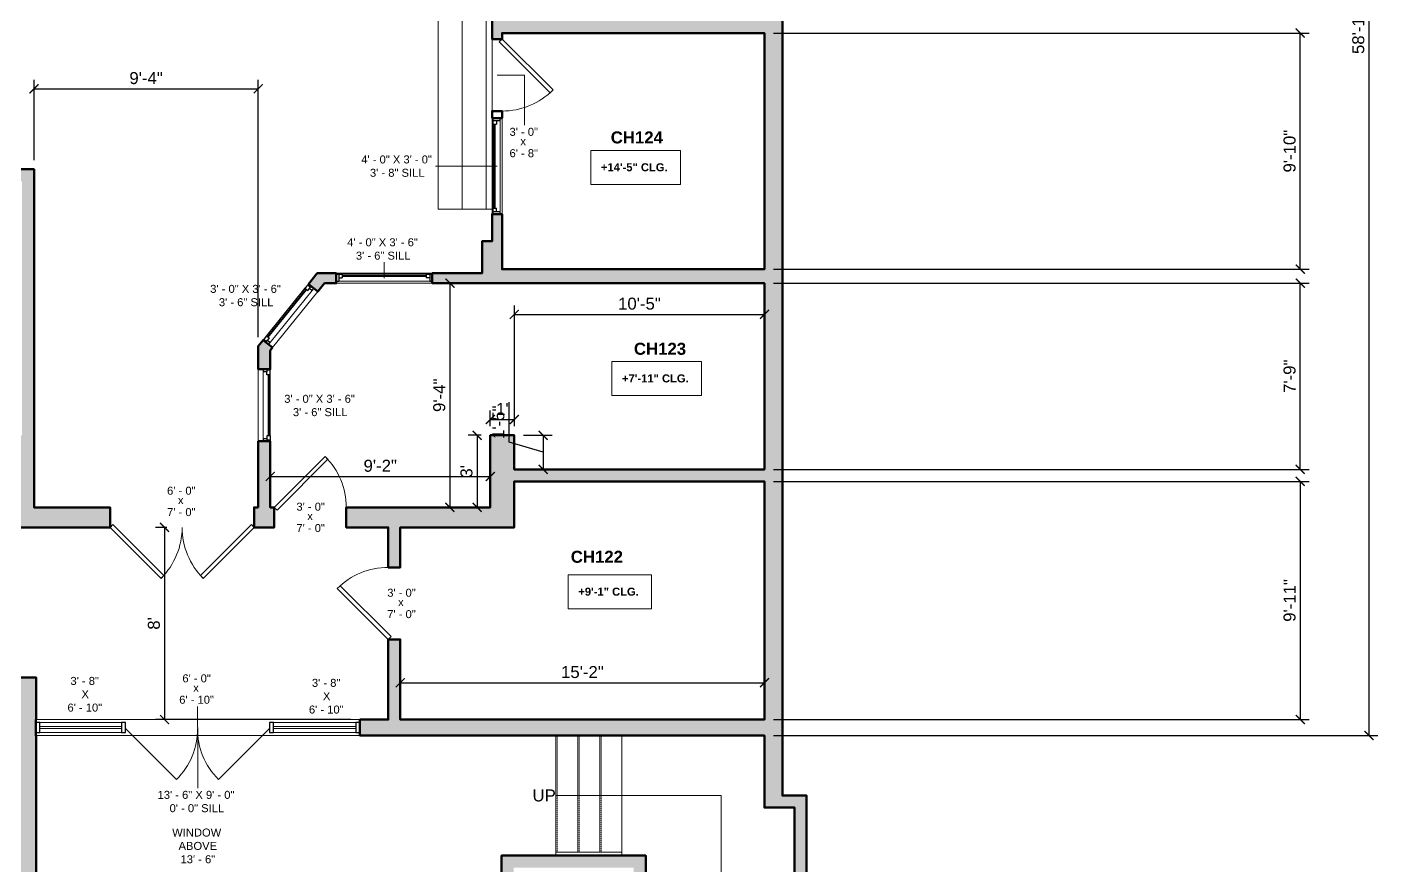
# Model space of a CAD drawing. Header units: inches. Extents: x -2078 to 106214, y -964 to 6385.
# Drawn here: x 23042 to 23717, y 3802 to 4221 of the extents above; entities that cross this region are included whole.
import ezdxf

# ---------------------------------------------------------------- set-up
doc = ezdxf.new("R2010")
doc.units = ezdxf.units.IN
doc.header["$MEASUREMENT"] = 0
doc.linetypes.add('Overhead 1_16_', pattern=[0.101562, 0.0625, -0.039062])
for name, color, linetype, lineweight in [('A-ANNO', 2, 'Continuous', 5), ('A-ANNO-DIMS', 1, 'Continuous', 9), ('A-DOOR', 1, 'Continuous', 18), ('A-GLAZ', 2, 'Continuous', 30), ('A-GLAZ-CURT', 52, 'Continuous', 9), ('A-GLAZ-CWMG', 51, 'Continuous', 9), ('A-RAILING', 4, 'Continuous', 9), ('A-STRS', 4, 'Continuous', 9), ('A-WALL', 3, 'Continuous', 40), ('A-WINDOWS', 2, 'Continuous', 18)]:
    doc.layers.add(name, color=color, linetype=linetype, lineweight=lineweight)
doc.layers.add('A-HATCH', color=9, linetype='Continuous')
doc.styles.add('Arial', font='arial.ttf')
doc.styles.add('Arial_1', font='arial.ttf', dxfattribs={"height": 0.0625})
doc.styles.add('Arial_2', font='arial.ttf', dxfattribs={"height": 3})
doc.styles.add('Arial_B', font='arialbd.ttf', dxfattribs={"height": 4.5})
doc.styles.add('Arial_B_1', font='arialbd.ttf', dxfattribs={"height": 3})
doc.styles.add('JC', font='arial.ttf', dxfattribs={"height": 0.125})
doc.dimstyles.new('JC-DIMS', dxfattribs={"dimtxt": 0.125, "dimasz": 0.09375, "dimexe": 0.09375, "dimexo": 0.09375, "dimgap": 0.046875, "dimtad": 1, "dimdec": 1, "dimzin": 0, "dimdsep": 46, "dimlunit": 4, "dimtxsty": 'JC', "dimblk": 'ARCHTICK', "dimcen": 0.09, "dimclrd": 1, "dimclre": 1, "dimclrt": 256, "dimadec": 0, "dimazin": 0, "dimtfac": 1, "dimtdec": 1, "dimtofl": 0, "dimtmove": 1, "dimatfit": 3, "dimfxl": 1, "dimtolj": 1, "dimtzin": 0, "dimarcsym": 0})

# ---------------------------------------------------------------- blocks, each defined once
blk = doc.blocks.new('JC_DOOR_SINGLE PANEL - SINGLE DOOR-1525208-2nd Floor Plan')
at = {"layer": 'A-DOOR', "lineweight": 30}
for p, q in [((-8.87, -27.04), (16.59, -1.59)), ((18, -3), (-7.46, -28.46)), ((16.59, -1.59), (18, -3)), ((-7.46, -28.46), (-8.87, -27.04))]:
    blk.add_line(p, q, dxfattribs=at)
at = {"layer": 'A-DOOR', "lineweight": 9}
blk.add_arc((18, -3), 36, 180, 225, dxfattribs=at)
blk = doc.blocks.new('JC_DOOR_SINGLE PANEL - SINGLE DOOR-1525205-2nd Floor Plan')
at = {"layer": 'A-DOOR', "lineweight": 30}
for p, q in [((-8.87, -29.04), (16.59, -3.59)), ((18, -5), (-7.46, -30.46)), ((16.59, -3.59), (18, -5)), ((-7.46, -30.46), (-8.87, -29.04))]:
    blk.add_line(p, q, dxfattribs=at)
at = {"layer": 'A-DOOR', "lineweight": 9}
blk.add_arc((18, -5), 36, 180, 225, dxfattribs=at)
blk = doc.blocks.new('JC_DOUBLE DOOR - DOUBLE DOOR-1564951-2nd Floor Plan')
at = {"layer": 'A-DOOR', "lineweight": 30}
for p, q in [((-34.59, -3.59), (-36, -5)), ((-36, -5), (-10.54, -30.46)), ((-9.13, -29.04), (-34.59, -3.59)), ((9.13, -29.04), (34.59, -3.59)), ((36, -5), (10.54, -30.46)), ((34.59, -3.59), (36, -5)), ((-10.54, -30.46), (-9.13, -29.04)), ((10.54, -30.46), (9.13, -29.04))]:
    blk.add_line(p, q, dxfattribs=at)
at = {"layer": 'A-DOOR', "lineweight": 9}
for centre, start, end in [((-36, -5), 315, 360), ((36, -5), 180, 225)]:
    blk.add_arc(centre, 36, start, end, dxfattribs=at)
blk = doc.blocks.new('JC_FIXED WINDOW - MUNTIN - FIXED WINDOW-1565046-2nd Floor Plan')
at = {"layer": 'A-GLAZ'}
for p, q in [((-18, 3), (-18, -3)), ((-15.25, 3), (-18, 3)), ((-17.5, 3), (-17.5, 1.25)), ((-17.5, 1.25), (-16.75, 1.25)), ((-15.25, 1.25), (-16.75, 1.25)), ((-16.75, 1.25), (-16.75, -0.5)), ((-15.25, 3), (-15.25, 1.25)), ((15.25, 3), (18, 3)), ((15.25, 3), (15.25, 1.25)), ((15.25, 1.25), (17.5, 1.25)), ((16.75, 1.25), (16.75, -0.5)), ((17.5, 3), (17.5, 1.25)), ((18, 3), (18, -3)), ((-18, -0.5), (-16.75, -0.5)), ((16.75, -0.5), (18, -0.5))]:
    blk.add_line(p, q, dxfattribs=at)
at = {"layer": 'A-GLAZ', "lineweight": 9}
for p, q in [((15.25, 3), (-15.25, 3)), ((16.75, -0.5), (-16.75, -0.5))]:
    blk.add_line(p, q, dxfattribs=at)
at = {"layer": 'A-GLAZ', "lineweight": 40}
blk.add_line((-15.25, 2.125), (15.25, 2.125), dxfattribs=at)
at = {"layer": 'A-WINDOWS'}
for p, q in [((18, 3), (-18, 3)), ((-18, -3), (18, -3))]:
    blk.add_line(p, q, dxfattribs=at)
blk = doc.blocks.new('JC_WINDOW HUNG - HUNG WINDOW-1565065-2nd Floor Plan')
at = {"layer": 'A-GLAZ'}
for p, q in [((-24, 2.5), (-24, -2.5)), ((-24, 2), (-21, 2)), ((-22.75, 2), (-22.75, -1.5)), ((-22.75, 0.25), (-21, 0.25)), ((-21, 2), (-21, 0.25)), ((21, 2), (24, 2)), ((21, 2), (21, 0.25)), ((22.75, 0.25), (21, 0.25)), ((22.75, 2), (22.75, -1.5)), ((24, -2.5), (24, 2.5)), ((-24, -1.5), (-22.75, -1.5)), ((22.75, -1.5), (24, -1.5))]:
    blk.add_line(p, q, dxfattribs=at)
at = {"layer": 'A-GLAZ', "lineweight": 9}
for p, q in [((-21, 2), (21, 2)), ((-22.75, -1.5), (22.75, -1.5))]:
    blk.add_line(p, q, dxfattribs=at)
at = {"layer": 'A-GLAZ', "lineweight": 40}
blk.add_line((-21, 1.125), (21, 1.125), dxfattribs=at)
at = {"layer": 'A-WINDOWS'}
for p, q in [((24, 2.5), (-24, 2.5)), ((-24, -2.5), (24, -2.5))]:
    blk.add_line(p, q, dxfattribs=at)
blk = doc.blocks.new('JC_DOOR_SINGLE PANEL - SINGLE DOOR-1565138-2nd Floor Plan')
at = {"layer": 'A-DOOR', "lineweight": 30}
for p, q in [((-8.87, -26.54), (16.59, -1.09)), ((18, -2.5), (-7.46, -27.96)), ((16.59, -1.09), (18, -2.5)), ((-7.46, -27.96), (-8.87, -26.54))]:
    blk.add_line(p, q, dxfattribs=at)
at = {"layer": 'A-DOOR', "lineweight": 9}
blk.add_arc((18, -2.5), 36, 180, 225, dxfattribs=at)
blk = doc.blocks.new('JC_WINDOW HUNG - HUNG WINDOW-1565139-2nd Floor Plan')
at = {"layer": 'A-GLAZ'}
for p, q in [((-24, 2.5), (-24, -2.5)), ((-24, 2), (-21, 2)), ((-22.75, 2), (-22.75, -1.5)), ((-22.75, 0.25), (-21, 0.25)), ((-21, 2), (-21, 0.25)), ((21, 2), (24, 2)), ((21, 2), (21, 0.25)), ((22.75, 0.25), (21, 0.25)), ((22.75, 2), (22.75, -1.5)), ((24, -2.5), (24, 2.5)), ((-24, -1.5), (-22.75, -1.5)), ((22.75, -1.5), (24, -1.5))]:
    blk.add_line(p, q, dxfattribs=at)
at = {"layer": 'A-GLAZ', "lineweight": 9}
for p, q in [((-21, 2), (21, 2)), ((-22.75, -1.5), (22.75, -1.5))]:
    blk.add_line(p, q, dxfattribs=at)
at = {"layer": 'A-GLAZ', "lineweight": 40}
blk.add_line((-21, 1.125), (21, 1.125), dxfattribs=at)
at = {"layer": 'A-WINDOWS'}
for p, q in [((24, 2.5), (-24, 2.5)), ((-24, -2.5), (24, -2.5))]:
    blk.add_line(p, q, dxfattribs=at)
blk = doc.blocks.new('Door-Curtain-Wall-Double-Storefront - Door-Curtain-Wall-Double-Storefront-1719225-2nd Floor Plan')
at = {"layer": 'A-DOOR', "lineweight": 9}
for p, q in [((-36, -0.5), (-10.48, -26.02)), ((36, -0.5), (10.54, -25.96))]:
    blk.add_line(p, q, dxfattribs=at)
for centre, radius, start, end in [((-36, -0.5), 36.09, 315, 0), ((36, -0.5), 36, 180, 225)]:
    blk.add_arc(centre, radius, start, end, dxfattribs=at)
blk = doc.blocks.new('Instance - Opening - 16_ x 24_-1719124-2nd Floor Plan')
at = {"layer": 'A-WINDOWS'}
for p, q in [((-81, -4), (-81, 4)), ((-81, 4), (81, 4)), ((81, 4), (81, -4)), ((81, -4), (-81, -4))]:
    blk.add_line(p, q, dxfattribs=at)
blk = doc.blocks.new('System Panel - Glazed-1719228-2nd Floor Plan')
at = {"layer": 'A-GLAZ-CURT', "lineweight": 18}
for p, q in [((20.59, 0.5), (-20.59, 0.5)), ((-20.59, 0.5), (-20.59, -0.5)), ((20.59, -0.5), (20.59, 0.5)), ((-20.59, -0.5), (20.59, -0.5))]:
    blk.add_line(p, q, dxfattribs=at)
blk = doc.blocks.new('Rectangular Mullion - 2_5_ x 5_ rectangular-1573145-2nd Floor Plan')
at = {"layer": 'A-GLAZ-CWMG'}
for p, q in [((653.12, -233.39), (694.12, -233.39)), ((694.12, -238.39), (653.12, -238.39))]:
    blk.add_line(p, q, dxfattribs=at)
blk = doc.blocks.new('Rectangular Mullion - 2_5_ x 5_ rectangular-1719223-2nd Floor Plan')
at = {"layer": 'A-GLAZ-CWMG'}
for p, q in [((770.12, -233.39), (811.3, -233.39)), ((811.3, -238.39), (770.12, -238.39))]:
    blk.add_line(p, q, dxfattribs=at)
blk = doc.blocks.new('Rectangular Mullion - 2_5_ x 5_ rectangular-1664068-2nd Floor Plan')
at = {"layer": 'A-GLAZ-CWMG', "lineweight": 30}
for p, q in [((-2, 2.5), (0, 2.5)), ((-2, -2.5), (-2, 2.5)), ((0, 2.5), (0, -2.5)), ((0, -2.5), (-2, -2.5))]:
    blk.add_line(p, q, dxfattribs=at)
blk = doc.blocks.new('Rectangular Mullion - 2_5_ x 5_ rectangular-1664070-2nd Floor Plan')
at = {"layer": 'A-GLAZ-CWMG', "lineweight": 30}
for p, q in [((0, 2.5), (-2, 2.5)), ((-2, 2.5), (-2, -2.5)), ((0, -2.5), (0, 2.5)), ((-2, -2.5), (0, -2.5))]:
    blk.add_line(p, q, dxfattribs=at)
blk = doc.blocks.new('Rectangular Mullion - 2_5_ x 5_ rectangular-1664059-2nd Floor Plan')
at = {"layer": 'A-GLAZ-CWMG', "lineweight": 30}
for p, q in [((-1, 2.5), (1, 2.5)), ((-1, -2.5), (-1, 2.5)), ((1, 2.5), (1, -2.5)), ((1, -2.5), (-1, -2.5))]:
    blk.add_line(p, q, dxfattribs=at)
blk = doc.blocks.new('Top Rail Type - Top Rail_Internal_-1594075-2nd Floor Plan')
at = {"layer": 'A-RAILING'}
for p, q in [((935.21, -298.08), (911.15, -298.08)), ((911.15, -299.58), (935.21, -299.58)), ((933.89, -298.76), (933.89, -298.91))]:
    blk.add_line(p, q, dxfattribs=at)
at = {"layer": 'A-RAILING', "flags": 128}
blk.add_lwpolyline([(911.15, -298.91), (911.15, -298.83), (911.15, -298.76)], dxfattribs=at)
blk = doc.blocks.new('Top Rail Type - Top Rail_Internal_-V8-2nd Floor Plan')
at = {"layer": 'A-RAILING'}
for p, q in [((911.15, -298.08), (911.15, -299.58)), ((911.15, -298.08), (944.15, -298.08)), ((911.15, -299.58), (944.15, -299.58)), ((944.15, -298.08), (944.15, -299.58))]:
    blk.add_line(p, q, dxfattribs=at)
blk = doc.blocks.new('Stairs 5 - Stairs 5-1667796-2nd Floor Plan')
at = {"layer": 'A-STRS'}
for p, q in [((864.37, 338.11), (852.37, 338.11)), ((852.37, 338.11), (852.37, 23.11)), ((875.37, 338.11), (864.37, 338.11)), ((864.37, 338.11), (864.37, 23.11)), ((876.37, 323.11), (876.37, 23.11)), ((879.37, 234.61), (879.37, 270.61)), ((879.37, 182.11), (879.37, 218.11)), ((879.37, 72.11), (879.37, 108.11)), ((852.37, 23.11), (864.37, 23.11)), ((864.37, 23.11), (876.37, 23.11)), ((876.37, 23.11), (879.37, 23.11))]:
    blk.add_line(p, q, dxfattribs=at)
blk = doc.blocks.new('_ArchTick')
at = {"color": 0, "linetype": 'ByBlock', "const_width": 0.15}
blk.add_lwpolyline([(-0.5, -0.5), (0.5, 0.5)], dxfattribs=at)
blk = doc.blocks.new('*D997')
at = {"layer": 'A-ANNO-DIMS', "color": 1, "lineweight": -2, "transparency": 16777216}
for p, q in [((23112.25, 3970.74), (23106.6, 3970.74)), ((23111.1, 3970.74), (23111.1, 3874.74)), ((23204.2, 3874.74), (23106.6, 3874.74))]:
    blk.add_line(p, q, dxfattribs=at)
at = {"layer": 'Defpoints', "color": 0, "transparency": 16777216}
for p in [(23116.75, 3970.74), (23111.1, 3874.74), (23208.7, 3874.74)]:
    blk.add_point(p, dxfattribs=at)
at = {"layer": 'A-ANNO-DIMS', "color": 1, "lineweight": -2, "transparency": 16777216, "xscale": 4.5, "yscale": 4.5, "zscale": 4.5}
for p, rotation in [((23111.1, 3970.74), 90), ((23111.1, 3874.74), 270)]:
    blk.add_blockref('_ArchTick', p, dxfattribs=dict(at, rotation=rotation))
at = {"layer": 'A-ANNO-DIMS', "transparency": 16777216, "insert": (23105.78, 3922.74), "char_height": 6, "width": 0.4008, "attachment_point": 5, "rotation": 90, "style": 'JC'}
blk.add_mtext("\\A1;8'", dxfattribs=at)
blk = doc.blocks.new('*D999')
at = {"layer": 'A-ANNO-DIMS', "color": 1, "lineweight": -2, "transparency": 16777216}
for p, q in [((23415.38, 3993.74), (23683.09, 3993.74)), ((23678.59, 3993.74), (23678.59, 3874.74)), ((23415.38, 3874.74), (23683.09, 3874.74))]:
    blk.add_line(p, q, dxfattribs=at)
at = {"layer": 'Defpoints', "color": 0, "transparency": 16777216}
for p in [(23410.88, 3993.74), (23410.88, 3874.74), (23678.59, 3874.74)]:
    blk.add_point(p, dxfattribs=at)
at = {"layer": 'A-ANNO-DIMS', "color": 1, "lineweight": -2, "transparency": 16777216, "xscale": 4.5, "yscale": 4.5, "zscale": 4.5}
for p, rotation in [((23678.59, 3993.74), 90), ((23678.59, 3874.74), 270)]:
    blk.add_blockref('_ArchTick', p, dxfattribs=dict(at, rotation=rotation))
at = {"layer": 'A-ANNO-DIMS', "transparency": 16777216, "insert": (23673.28, 3934.24), "char_height": 6, "width": 0.4874, "attachment_point": 5, "rotation": 90, "style": 'JC'}
blk.add_mtext('\\A1;9\'-11"', dxfattribs=at)
blk = doc.blocks.new('*D1001')
at = {"layer": 'A-ANNO-DIMS', "color": 1, "lineweight": -2, "transparency": 16777216}
for p, q in [((23228.88, 3894.28), (23228.88, 3888.62)), ((23228.88, 3893.12), (23410.88, 3893.12)), ((23410.88, 3894.28), (23410.88, 3888.62))]:
    blk.add_line(p, q, dxfattribs=at)
at = {"layer": 'Defpoints', "color": 0, "transparency": 16777216}
for p in [(23228.88, 3898.78), (23410.88, 3898.78), (23410.88, 3893.12)]:
    blk.add_point(p, dxfattribs=at)
at = {"layer": 'A-ANNO-DIMS', "color": 1, "lineweight": -2, "transparency": 16777216, "xscale": 4.5, "yscale": 4.5, "zscale": 4.5, "rotation": 180}
blk.add_blockref('_ArchTick', (23228.88, 3893.12), dxfattribs=at)
at = {"layer": 'A-ANNO-DIMS', "color": 1, "lineweight": -2, "transparency": 16777216, "xscale": 4.5, "yscale": 4.5, "zscale": 4.5}
blk.add_blockref('_ArchTick', (23410.88, 3893.12), dxfattribs=at)
at = {"layer": 'A-ANNO-DIMS', "transparency": 16777216, "insert": (23319.88, 3898.43), "char_height": 6, "width": 0.4874, "attachment_point": 5, "style": 'JC'}
blk.add_mtext('\\A1;15\'-2"', dxfattribs=at)
blk = doc.blocks.new('*D1003')
at = {"layer": 'A-ANNO-DIMS', "color": 1, "lineweight": -2, "transparency": 16777216}
for p, q in [((23285.88, 4021.24), (23285.88, 4081.68)), ((23410.88, 4078.34), (23410.88, 4072.68)), ((23285.88, 4077.18), (23410.88, 4077.18))]:
    blk.add_line(p, q, dxfattribs=at)
at = {"layer": 'Defpoints', "color": 0, "transparency": 16777216}
for p in [(23410.88, 4082.84), (23410.88, 4077.18), (23285.88, 4016.74)]:
    blk.add_point(p, dxfattribs=at)
at = {"layer": 'A-ANNO-DIMS', "color": 1, "lineweight": -2, "transparency": 16777216, "xscale": 4.5, "yscale": 4.5, "zscale": 4.5, "rotation": 180}
blk.add_blockref('_ArchTick', (23285.88, 4077.18), dxfattribs=at)
at = {"layer": 'A-ANNO-DIMS', "color": 1, "lineweight": -2, "transparency": 16777216, "xscale": 4.5, "yscale": 4.5, "zscale": 4.5}
blk.add_blockref('_ArchTick', (23410.88, 4077.18), dxfattribs=at)
at = {"layer": 'A-ANNO-DIMS', "transparency": 16777216, "insert": (23348.38, 4082.49), "char_height": 6, "width": 0.4874, "attachment_point": 5, "style": 'JC'}
blk.add_mtext('\\A1;10\'-5"', dxfattribs=at)
blk = doc.blocks.new('*D1005')
at = {"layer": 'A-ANNO-DIMS', "color": 1, "lineweight": -2, "transparency": 16777216}
for p, q in [((23415.38, 4092.74), (23683.09, 4092.74)), ((23678.59, 3999.74), (23678.59, 4092.74)), ((23415.38, 3999.74), (23683.09, 3999.74))]:
    blk.add_line(p, q, dxfattribs=at)
at = {"layer": 'Defpoints', "color": 0, "transparency": 16777216}
for p in [(23410.88, 4092.74), (23678.59, 4092.74), (23410.88, 3999.74)]:
    blk.add_point(p, dxfattribs=at)
at = {"layer": 'A-ANNO-DIMS', "color": 1, "lineweight": -2, "transparency": 16777216, "xscale": 4.5, "yscale": 4.5, "zscale": 4.5}
for p, rotation in [((23678.59, 4092.74), 90), ((23678.59, 3999.74), 270)]:
    blk.add_blockref('_ArchTick', p, dxfattribs=dict(at, rotation=rotation))
at = {"layer": 'A-ANNO-DIMS', "transparency": 16777216, "insert": (23673.28, 4046.24), "char_height": 6, "width": 0.4008, "attachment_point": 5, "rotation": 90, "style": 'JC'}
blk.add_mtext('\\A1;7\'-9"', dxfattribs=at)
blk = doc.blocks.new('*D1007')
at = {"layer": 'A-ANNO-DIMS', "color": 1, "lineweight": -2, "transparency": 16777216}
for p, q in [((23163.88, 3997.33), (23163.88, 3991.68)), ((23273.88, 3997.33), (23273.88, 3991.68)), ((23163.88, 3996.18), (23273.88, 3996.18))]:
    blk.add_line(p, q, dxfattribs=at)
at = {"layer": 'Defpoints', "color": 0, "transparency": 16777216}
for p in [(23163.88, 4001.83), (23273.88, 4001.83), (23273.88, 3996.18)]:
    blk.add_point(p, dxfattribs=at)
at = {"layer": 'A-ANNO-DIMS', "color": 1, "lineweight": -2, "transparency": 16777216, "xscale": 4.5, "yscale": 4.5, "zscale": 4.5, "rotation": 180}
blk.add_blockref('_ArchTick', (23163.88, 3996.18), dxfattribs=at)
at = {"layer": 'A-ANNO-DIMS', "color": 1, "lineweight": -2, "transparency": 16777216, "xscale": 4.5, "yscale": 4.5, "zscale": 4.5}
blk.add_blockref('_ArchTick', (23273.88, 3996.18), dxfattribs=at)
at = {"layer": 'A-ANNO-DIMS', "transparency": 16777216, "insert": (23218.88, 4001.49), "char_height": 6, "width": 0.4008, "attachment_point": 5, "style": 'JC'}
blk.add_mtext('\\A1;9\'-2"', dxfattribs=at)
blk = doc.blocks.new('*D1009')
at = {"layer": 'A-ANNO-DIMS', "color": 1, "lineweight": -2, "transparency": 16777216}
for p, q in [((23254.86, 4092.74), (23249.2, 4092.74)), ((23253.7, 4092.74), (23253.7, 3980.74)), ((23254.86, 3980.74), (23249.2, 3980.74))]:
    blk.add_line(p, q, dxfattribs=at)
at = {"layer": 'Defpoints', "color": 0, "transparency": 16777216}
for p in [(23259.36, 4092.74), (23253.7, 3980.74), (23259.36, 3980.74)]:
    blk.add_point(p, dxfattribs=at)
at = {"layer": 'A-ANNO-DIMS', "color": 1, "lineweight": -2, "transparency": 16777216, "xscale": 4.5, "yscale": 4.5, "zscale": 4.5}
for p, rotation in [((23253.7, 4092.74), 90), ((23253.7, 3980.74), 270)]:
    blk.add_blockref('_ArchTick', p, dxfattribs=dict(at, rotation=rotation))
at = {"layer": 'A-ANNO-DIMS', "transparency": 16777216, "insert": (23248.39, 4036.74), "char_height": 6, "width": 0.4008, "attachment_point": 5, "rotation": 90, "style": 'JC'}
blk.add_mtext('\\A1;9\'-4"', dxfattribs=at)
blk = doc.blocks.new('*D1039')
at = {"layer": 'A-ANNO-DIMS', "color": 1, "lineweight": -2, "transparency": 16777216}
for p, q in [((23415.38, 4217.74), (23683.09, 4217.74)), ((23678.59, 4099.74), (23678.59, 4217.74)), ((23415.38, 4099.74), (23683.09, 4099.74))]:
    blk.add_line(p, q, dxfattribs=at)
at = {"layer": 'Defpoints', "color": 0, "transparency": 16777216}
for p in [(23410.88, 4217.74), (23678.59, 4217.74), (23410.88, 4099.74)]:
    blk.add_point(p, dxfattribs=at)
at = {"layer": 'A-ANNO-DIMS', "color": 1, "lineweight": -2, "transparency": 16777216, "xscale": 4.5, "yscale": 4.5, "zscale": 4.5}
for p, rotation in [((23678.59, 4217.74), 90), ((23678.59, 4099.74), 270)]:
    blk.add_blockref('_ArchTick', p, dxfattribs=dict(at, rotation=rotation))
at = {"layer": 'A-ANNO-DIMS', "transparency": 16777216, "insert": (23673.28, 4158.74), "char_height": 6, "width": 0.4874, "attachment_point": 5, "rotation": 90, "style": 'JC'}
blk.add_mtext('\\A1;9\'-10"', dxfattribs=at)
blk = doc.blocks.new('*D1041')
at = {"layer": 'A-ANNO-DIMS', "color": 1, "lineweight": -2, "transparency": 16777216}
for p, q in [((23414.38, 4573.74), (23717.43, 4573.74)), ((23712.93, 4573.74), (23712.93, 3866.74)), ((23415.38, 3866.74), (23717.43, 3866.74))]:
    blk.add_line(p, q, dxfattribs=at)
at = {"layer": 'Defpoints', "color": 0, "transparency": 16777216}
for p in [(23409.88, 4573.74), (23410.88, 3866.74), (23712.93, 3866.74)]:
    blk.add_point(p, dxfattribs=at)
at = {"layer": 'A-ANNO-DIMS', "color": 1, "lineweight": -2, "transparency": 16777216, "xscale": 4.5, "yscale": 4.5, "zscale": 4.5}
for p, rotation in [((23712.93, 4573.74), 90), ((23712.93, 3866.74), 270)]:
    blk.add_blockref('_ArchTick', p, dxfattribs=dict(at, rotation=rotation))
at = {"layer": 'A-ANNO-DIMS', "transparency": 16777216, "insert": (23707.61, 4220.24), "char_height": 6, "width": 0.5739, "attachment_point": 5, "rotation": 90, "style": 'JC'}
blk.add_mtext('\\A1;58\'-11"', dxfattribs=at)
blk = doc.blocks.new('*D1069')
at = {"layer": 'A-ANNO-DIMS', "color": 1, "lineweight": -2, "transparency": 16777216}
for p, q in [((23045.87, 4154.16), (23045.87, 4194.38)), ((23157.88, 4065.82), (23157.88, 4194.38)), ((23045.87, 4189.88), (23157.88, 4189.88))]:
    blk.add_line(p, q, dxfattribs=at)
at = {"layer": 'Defpoints', "color": 0, "transparency": 16777216}
for p in [(23157.88, 4189.88), (23045.87, 4149.66), (23157.88, 4061.32)]:
    blk.add_point(p, dxfattribs=at)
at = {"layer": 'A-ANNO-DIMS', "color": 1, "lineweight": -2, "transparency": 16777216, "xscale": 4.5, "yscale": 4.5, "zscale": 4.5, "rotation": 180}
blk.add_blockref('_ArchTick', (23045.87, 4189.88), dxfattribs=at)
at = {"layer": 'A-ANNO-DIMS', "color": 1, "lineweight": -2, "transparency": 16777216, "xscale": 4.5, "yscale": 4.5, "zscale": 4.5}
blk.add_blockref('_ArchTick', (23157.88, 4189.88), dxfattribs=at)
at = {"layer": 'A-ANNO-DIMS', "transparency": 16777216, "insert": (23101.87, 4195.19), "char_height": 6, "width": 0.4008, "attachment_point": 5, "style": 'JC'}
blk.add_mtext('\\A1;9\'-4"', dxfattribs=at)
blk = doc.blocks.new('JC- existing door Tag_quad - JC- existing door Tag_quad-839775-2nd Floor Plan')
at = {"layer": 'A-ANNO', "insert": (-0.023, 0.038), "char_height": 0.0625, "width": 0.0505, "attachment_point": 1, "style": 'Arial_1', "bg_fill": 3, "box_fill_scale": 1.25, "bg_fill_color": 256, "bg_fill_true_color": 13158600, "bg_fill_transparency": 0}
blk.add_mtext('x', dxfattribs=at)
blk = doc.blocks.new('*D1027')
at = {"layer": 'A-ANNO-DIMS', "color": 1, "lineweight": -2, "transparency": 16777216}
for p, q in [((23269.38, 4016.74), (23262.8, 4016.74)), ((23267.3, 4016.74), (23267.3, 3980.74)), ((23268.45, 3980.74), (23262.8, 3980.74))]:
    blk.add_line(p, q, dxfattribs=at)
at = {"layer": 'Defpoints', "color": 0, "transparency": 16777216}
for p in [(23273.88, 4016.74), (23267.3, 3980.74), (23272.95, 3980.74)]:
    blk.add_point(p, dxfattribs=at)
at = {"layer": 'A-ANNO-DIMS', "color": 1, "lineweight": -2, "transparency": 16777216, "xscale": 4.5, "yscale": 4.5, "zscale": 4.5}
for p, rotation in [((23267.3, 4016.74), 90), ((23267.3, 3980.74), 270)]:
    blk.add_blockref('_ArchTick', p, dxfattribs=dict(at, rotation=rotation))
at = {"layer": 'A-ANNO-DIMS', "transparency": 16777216, "insert": (23261.98, 3998.74), "char_height": 6, "width": 0.4008, "attachment_point": 5, "rotation": 90, "style": 'JC'}
blk.add_mtext("\\A1;3'", dxfattribs=at)
blk = doc.blocks.new('*D1029')
at = {"layer": 'A-ANNO-DIMS', "color": 1, "lineweight": -2, "transparency": 16777216}
for p, q in [((23283.23, 4013.36), (23283.23, 4033.25)), ((23290.38, 4016.74), (23304.8, 4016.74)), ((23300.3, 4016.74), (23300.3, 3999.74)), ((23300.3, 4008.24), (23283.23, 4013.36)), ((23301.46, 3999.74), (23295.8, 3999.74))]:
    blk.add_line(p, q, dxfattribs=at)
at = {"layer": 'Defpoints', "color": 0, "transparency": 16777216}
for p in [(23285.88, 4016.74), (23300.3, 3999.74), (23305.96, 3999.74)]:
    blk.add_point(p, dxfattribs=at)
at = {"layer": 'A-ANNO-DIMS', "color": 1, "lineweight": -2, "transparency": 16777216, "xscale": 4.5, "yscale": 4.5, "zscale": 4.5}
for p, rotation in [((23300.3, 4016.74), 90), ((23300.3, 3999.74), 270)]:
    blk.add_blockref('_ArchTick', p, dxfattribs=dict(at, rotation=rotation))
at = {"layer": 'A-ANNO-DIMS', "transparency": 16777216, "insert": (23277.92, 4023.3), "char_height": 6, "width": 0.4008, "attachment_point": 5, "rotation": 90, "style": 'JC'}
blk.add_mtext('\\A1;1\'-5"', dxfattribs=at)
blk = doc.blocks.new('*D1031')
at = {"layer": 'A-ANNO-DIMS', "color": 1, "lineweight": -2, "transparency": 16777216}
for p, q in [((23273.88, 4021.24), (23273.88, 4029.16)), ((23273.88, 4024.66), (23285.88, 4024.66)), ((23285.88, 4021.24), (23285.88, 4029.16))]:
    blk.add_line(p, q, dxfattribs=at)
at = {"layer": 'Defpoints', "color": 0, "transparency": 16777216}
for p in [(23285.88, 4024.66), (23273.88, 4016.74), (23285.88, 4016.74)]:
    blk.add_point(p, dxfattribs=at)
at = {"layer": 'A-ANNO-DIMS', "color": 1, "lineweight": -2, "transparency": 16777216, "xscale": 4.5, "yscale": 4.5, "zscale": 4.5, "rotation": 180}
blk.add_blockref('_ArchTick', (23273.88, 4024.66), dxfattribs=at)
at = {"layer": 'A-ANNO-DIMS', "color": 1, "lineweight": -2, "transparency": 16777216, "xscale": 4.5, "yscale": 4.5, "zscale": 4.5}
blk.add_blockref('_ArchTick', (23285.88, 4024.66), dxfattribs=at)
at = {"layer": 'A-ANNO-DIMS', "transparency": 16777216, "insert": (23279.88, 4029.92), "char_height": 6, "width": 0.4008, "attachment_point": 5, "style": 'JC'}
blk.add_mtext("\\A1;1'", dxfattribs=at)

msp = doc.modelspace()

# ---------------------------------------------------------------- hatches: boundary and pattern name
at = {"layer": 'A-HATCH'}
h = msp.add_hatch(color=256, dxfattribs=at)
h.dxf.hatch_style = 1
h.paths.add_polyline_path([(22085.881, 4616.348), (22072.881, 4616.348), (22072.881, 4545.348), (22085.881, 4545.348)])
h.paths.add_polyline_path([(22325.881, 4616.348), (22312.881, 4616.348), (22312.881, 4525.348), (22315.038, 4525.348), (22315.038, 4406.741), (22273.96, 4406.741), (22273.96, 4401.741), (22322.038, 4401.741), (22322.038, 4406.741), (22320.038, 4406.741), (22320.038, 4525.348), (22325.881, 4525.348)])
h.paths.add_polyline_path([(22565.881, 4616.348), (22552.881, 4616.348), (22552.881, 4525.693), (22560.881, 4525.693), (22560.881, 4406.741), (22547.46, 4406.741), (22547.46, 4401.741), (22570.881, 4401.741), (22570.881, 4406.741), (22565.881, 4406.741)])
h.paths.add_polyline_path([(22441.881, 4567.741), (22436.881, 4567.741), (22436.881, 4406.741), (22416.46, 4406.741), (22416.46, 4401.741), (22448.038, 4401.741), (22448.038, 4406.741), (22441.881, 4406.741)])
h.paths.add_polyline_path([(22686.881, 4567.741), (22681.881, 4567.741), (22681.881, 4406.741), (22667.881, 4406.741), (22667.881, 4401.741), (22686.881, 4401.741)])
h.paths.add_polyline_path([(22619.881, 4406.741), (22606.881, 4406.741), (22606.881, 4401.741), (22619.881, 4401.741)])
h.paths.add_polyline_path([(22804.881, 4616.193), (22792.881, 4616.193), (22792.881, 4526.741), (22804.881, 4526.741)])
h.paths.add_polyline_path([(23044.881, 4616.193), (23032.881, 4616.193), (23032.881, 4525.693), (23044.881, 4525.693)])
h.paths.add_polyline_path([(23285.875, 4616.193), (23272.875, 4616.193), (23272.875, 4524.741), (23278.875, 4524.741), (23278.875, 4525.693), (23284.875, 4525.693), (23284.875, 4532.241), (23285.875, 4532.241), (23285.875, 4563.741), (23409.875, 4563.741), (23409.875, 4533.741), (23375.591, 4533.741), (23375.591, 4524.717), (23381.591, 4524.717), (23381.591, 4525.741), (23421.875, 4525.741), (23421.875, 4616.193), (23409.875, 4616.193), (23409.875, 4573.741), (23285.875, 4573.741)])
h.paths.add_polyline_path([(23419.875, 4441.741), (23422.162, 4441.741), (23422.162, 4451.741), (23381.591, 4451.741), (23381.591, 4452.717), (23375.591, 4452.717), (23375.591, 4451.741), (23375.162, 4451.741), (23375.162, 4449.741), (23278.875, 4449.741), (23278.875, 4452.741), (23272.875, 4452.741), (23272.875, 4449.741), (23270.76, 4449.741), (23270.76, 4429.741), (23274.76, 4429.741), (23274.76, 4424.82), (23279.76, 4424.82), (23279.76, 4441.741), (23409.875, 4441.741), (23409.875, 4338.285), (23337.125, 4338.285), (23337.125, 4336.741), (23279.76, 4336.741), (23279.76, 4341.241), (23274.76, 4341.241), (23274.76, 4324.741), (23279.76, 4324.741), (23279.76, 4330.741), (23337.125, 4330.741), (23337.125, 4329.285), (23409.875, 4329.285), (23409.875, 4223.741), (23279.76, 4223.741), (23279.76, 4235.241), (23274.76, 4235.241), (23274.76, 4214.741), (23279.76, 4214.741), (23279.76, 4217.741), (23410.875, 4217.741), (23410.875, 4099.741), (23279.76, 4099.741), (23279.76, 4127.241), (23274.76, 4127.241), (23274.76, 4113.741), (23269.76, 4113.741), (23269.76, 4097.741), (23244.875, 4097.741), (23244.875, 4092.741), (23410.875, 4092.741), (23410.875, 3999.741), (23285.875, 3999.741), (23285.875, 4016.741), (23273.875, 4016.741), (23273.875, 3980.741), (23201.875, 3980.741), (23201.875, 3970.741), (23222.875, 3970.741), (23222.875, 3950.741), (23228.875, 3950.741), (23228.875, 3970.741), (23285.875, 3970.741), (23285.875, 3993.741), (23410.875, 3993.741), (23410.875, 3874.741), (23228.875, 3874.741), (23228.875, 3914.741), (23222.875, 3914.741), (23222.875, 3874.741), (23208.695, 3874.741), (23208.695, 3866.741), (23410.875, 3866.741), (23410.875, 3830.741), (23425.88, 3830.741), (23425.88, 3765.442), (23351.538, 3765.442), (23351.538, 3806.796), (23279.538, 3806.796), (23279.538, 3771.442), (23147.149, 3771.442), (23147.149, 3660.599), (23153.149, 3660.599), (23153.149, 3765.442), (23285.538, 3765.442), (23285.538, 3800.796), (23345.538, 3800.796), (23345.538, 3759.442), (23431.88, 3759.442), (23431.88, 3836.741), (23419.875, 3836.741), (23419.875, 4231.242), (23584.881, 4231.242), (23584.881, 4241.242), (23419.875, 4241.242), (23419.875, 4341.704)])
h.paths.add_polyline_path([(23279.76, 4288.741), (23274.76, 4288.741), (23274.76, 4283.241), (23279.76, 4283.241)], flags=17)
h.paths.add_polyline_path([(23279.76, 4388.82), (23274.76, 4388.82), (23274.76, 4377.241), (23279.76, 4377.241)], flags=17)
h.paths.add_polyline_path([(23196.875, 4097.741), (23187.37, 4097.741), (23182.992, 4092.335), (23187.655, 4088.559), (23191.042, 4092.741), (23196.875, 4092.741)], flags=17)
h.paths.add_polyline_path([(23164.999, 4060.582), (23160.337, 4064.358), (23157.875, 4061.318), (23157.875, 4049.741), (23163.875, 4049.741), (23163.875, 4059.193)], flags=17)
h.paths.add_polyline_path([(23163.875, 4013.741), (23157.875, 4013.741), (23157.875, 3980.741), (23155.875, 3980.741), (23155.875, 3970.741), (23165.875, 3970.741), (23165.875, 3980.741), (23163.875, 3980.741)], flags=17)
h.paths.add_polyline_path([(22152.381, 3976.741), (22150.881, 3976.741), (22150.881, 3980.741), (22085.881, 3980.741), (22085.881, 4017.381), (22072.881, 4017.381), (22072.881, 3980.741), (22067.881, 3980.741), (22067.881, 3970.741), (22152.381, 3970.741)])
h.paths.add_polyline_path([(22197.881, 4334.741), (22189.881, 4334.741), (22189.881, 4008.741), (22190.881, 4008.741), (22190.881, 3976.741), (22188.381, 3976.741), (22188.381, 3970.741), (22198.381, 3970.741), (22198.381, 3976.741), (22196.881, 3976.741), (22196.881, 4008.741), (22197.881, 4008.741)])
h = msp.add_hatch(color=256, dxfattribs=at)
h.dxf.hatch_style = 1
h.paths.add_polyline_path([(22385.881, 3980.741), (22326.381, 3980.741), (22326.381, 4016.741), (22319.881, 4016.741), (22319.881, 4143.741), (22335.881, 4143.741), (22335.881, 4149.741), (22313.881, 4149.741), (22313.881, 3980.741), (22272.881, 3980.741), (22272.881, 3976.741), (22270.381, 3976.741), (22270.381, 3970.741), (22385.881, 3970.741)])
h.paths.add_polyline_path([(22481.881, 3980.741), (22439.881, 3980.741), (22439.881, 4143.741), (22441.881, 4143.741), (22441.881, 4149.741), (22431.881, 4149.741), (22431.881, 4143.741), (22433.881, 4143.741), (22433.881, 3980.741), (22421.881, 3980.741), (22421.881, 3970.741), (22481.881, 3970.741)])
h.paths.add_polyline_path([(22397.881, 4149.741), (22383.881, 4149.741), (22383.881, 4143.741), (22397.881, 4143.741)])
h.paths.add_polyline_path([(22489.381, 4149.741), (22475.881, 4149.741), (22475.881, 4143.741), (22489.381, 4143.741)])
h.paths.add_polyline_path([(22561.881, 4149.741), (22537.381, 4149.741), (22537.381, 4143.741), (22552.881, 4143.741), (22552.881, 3980.741), (22517.881, 3980.741), (22517.881, 3970.741), (22680.373, 3970.741), (22680.373, 3980.741), (22678.881, 3980.741), (22678.881, 3986.741), (22672.881, 3986.741), (22672.881, 3980.741), (22565.881, 3980.741), (22565.881, 4016.416), (22558.881, 4016.416), (22558.881, 4143.741), (22561.881, 4143.741)])
h.paths.add_polyline_path([(22609.381, 4149.741), (22595.881, 4149.741), (22595.881, 4143.741), (22609.381, 4143.741)], flags=17)
h.paths.add_polyline_path([(22678.881, 4149.741), (22657.381, 4149.741), (22657.381, 4143.741), (22672.881, 4143.741), (22672.881, 4022.741), (22678.881, 4022.741)], flags=17)
h.paths.add_polyline_path([(23083.875, 3980.741), (23045.865, 3980.741), (23045.865, 4149.656), (23035.865, 4149.656), (23035.865, 4143.656), (23039.865, 4143.656), (23039.865, 4016.745), (23032.865, 4016.745), (23032.865, 3980.741), (22938.865, 3980.741), (22938.865, 4143.656), (22944.115, 4143.656), (22944.115, 4149.656), (22927.865, 4149.656), (22927.865, 4143.656), (22932.865, 4143.656), (22932.865, 3980.741), (22831.865, 3980.741), (22831.865, 4143.656), (22838.365, 4143.656), (22838.365, 4149.656), (22825.865, 4149.656), (22825.865, 3980.741), (22804.881, 3980.741), (22804.881, 4046.741), (22792.881, 4046.741), (22792.881, 3980.741), (22752.373, 3980.741), (22752.373, 3970.741), (23083.875, 3970.741)])
h.paths.add_polyline_path([(22891.865, 4149.656), (22886.365, 4149.656), (22886.365, 4143.656), (22891.865, 4143.656)], flags=17)
h.paths.add_polyline_path([(22999.865, 4149.656), (22992.115, 4149.656), (22992.115, 4143.656), (22999.865, 4143.656)], flags=17)
h.paths.add_polyline_path([(22620.883, 3894.848), (22607.883, 3894.848), (22607.883, 3889.848), (22620.883, 3889.848)])
h.paths.add_polyline_path([(22326.881, 3709.611), (22313.881, 3709.611), (22313.881, 3680.481), (22326.881, 3680.481)])
h = msp.add_hatch(color=256, dxfattribs=at)
h.dxf.hatch_style = 1
h.paths.add_polyline_path([(23046.881, 3866.741), (23046.695, 3866.741), (23046.695, 3874.741), (23046.881, 3874.741), (23046.881, 3895.771), (23033.881, 3895.771), (23033.881, 3893.521), (23028.881, 3893.521), (23028.881, 3888.521), (23033.881, 3888.521), (23033.881, 3848.521), (22989.881, 3848.521), (22989.881, 3842.521), (23026.881, 3842.521), (23026.881, 3727.521), (23026.881, 3721.521), (23046.881, 3721.521)])

# ---------------------------------------------------------------- linework, layer by layer
at = {"layer": 'A-ANNO'}
for p, q in [((23277.26, 4196.741), (23290.977, 4196.741)), ((23290.977, 4196.741), (23290.964, 4171.71)), ((23277.26, 4151.241), (23246.414, 4151.254)), ((23220.875, 4095.241), (23220.875, 4103.194)), ((23127.515, 3870.741), (23127.515, 3881.287)), ((23127.695, 3870.741), (23127.695, 3840.444)), ((23306.538, 3836.73), (23389.146, 3836.73)), ((23389.146, 3836.73), (23389.146, 3765.442))]:
    msp.add_line(p, q, dxfattribs=at)
at = {"layer": 'A-ANNO', "flags": 128}
for points in [[(23324.031, 4159.127), (23368.942, 4159.127), (23368.942, 4142.058), (23324.031, 4142.058)], [(23334.569, 4053.631), (23379.479, 4053.631), (23379.479, 4036.562), (23334.569, 4036.562)], [(23312.731, 3947.086), (23354.467, 3947.086), (23354.467, 3930.018), (23312.731, 3930.018)]]:
    msp.add_lwpolyline(points, close=True, dxfattribs=at)
at = {"layer": 'A-GLAZ-CURT', "lineweight": 18}
for p, q in [((23089.516, 3871.241), (23048.695, 3871.241)), ((23048.695, 3871.241), (23048.695, 3870.241)), ((23048.695, 3870.241), (23089.516, 3870.241)), ((23089.516, 3870.241), (23089.516, 3871.241))]:
    msp.add_line(p, q, dxfattribs=at)
at = {"layer": 'A-STRS'}
for p, q in [((23306.538, 3866.664), (23306.538, 3808.546)), ((23306.538, 3866.664), (23317.538, 3866.664)), ((23317.538, 3866.664), (23328.538, 3866.664)), ((23317.538, 3866.664), (23317.538, 3808.546)), ((23328.538, 3866.664), (23339.538, 3866.664)), ((23328.538, 3866.664), (23328.538, 3808.546)), ((23339.538, 3866.664), (23339.538, 3808.546)), ((23306.538, 3807.046), (23306.538, 3806.796)), ((23317.538, 3807.046), (23317.538, 3806.796)), ((23328.538, 3807.046), (23328.538, 3806.796)), ((23339.538, 3807.046), (23339.538, 3806.796))]:
    msp.add_line(p, q, dxfattribs=at)
at = {"layer": 'A-STRS', "linetype": 'Overhead 1_16_'}
for p, q in [((23307.288, 3866.664), (23307.288, 3808.546)), ((23318.288, 3866.664), (23318.288, 3808.546)), ((23329.288, 3866.664), (23329.288, 3808.546)), ((23307.288, 3807.046), (23307.288, 3806.796)), ((23318.288, 3807.046), (23318.288, 3806.796)), ((23329.288, 3807.046), (23329.288, 3806.796))]:
    msp.add_line(p, q, dxfattribs=at)
at = {"layer": 'A-WALL', "lineweight": 60}
for points in [[(23431.88, 3759.442), (23431.88, 3836.741), (23419.875, 3836.741), (23419.875, 4231.242)], [(22752.373, 3970.741), (23083.875, 3970.741), (23083.875, 3980.741), (23045.865, 3980.741), (23045.865, 4149.656), (23035.865, 4149.656)], [(22815.883, 3721.521), (22816.382, 3721.521), (23026.881, 3721.521), (23046.881, 3721.521), (23046.881, 3866.741), (23046.695, 3866.741), (23046.695, 3874.741), (23046.881, 3874.741), (23046.881, 3895.771), (23033.881, 3895.771), (23033.881, 3893.521), (23028.881, 3893.521), (23028.881, 3888.521), (23033.881, 3888.521), (23033.881, 3848.521), (22989.881, 3848.521), (22989.881, 3842.521), (23026.881, 3842.521), (23026.881, 3727.521), (22816.382, 3727.521), (22815.883, 3727.521)], [(23351.538, 3765.442), (23351.538, 3806.796), (23279.538, 3806.796), (23279.538, 3771.442)]]:
    msp.add_lwpolyline(points, dxfattribs=at)
for points in [[(23274.76, 4175.241), (23279.76, 4175.241), (23279.76, 4178.741), (23274.76, 4178.741)], [(23182.992, 4092.335), (23187.37, 4097.741), (23196.875, 4097.741), (23196.875, 4092.741), (23191.042, 4092.741), (23187.655, 4088.559)], [(23164.999, 4060.582), (23160.337, 4064.358), (23157.875, 4061.318), (23157.875, 4049.741), (23163.875, 4049.741), (23163.875, 4059.193)], [(23157.875, 3980.741), (23157.875, 4013.741), (23163.875, 4013.741), (23163.875, 3980.741), (23165.875, 3980.741), (23165.875, 3970.741), (23155.875, 3970.741), (23155.875, 3980.741)]]:
    msp.add_lwpolyline(points, close=True, dxfattribs=at)

# ---------------------------------------------------------------- block references
at = {"layer": 'A-DOOR'}
for name, p, rotation in [('JC_DOOR_SINGLE PANEL - SINGLE DOOR-1565138-2nd Floor Plan', (23277.26, 4196.741), 89.99999999999993), ('JC_DOOR_SINGLE PANEL - SINGLE DOOR-1525205-2nd Floor Plan', (23183.875, 3975.741), 180), ('JC_DOOR_SINGLE PANEL - SINGLE DOOR-1525208-2nd Floor Plan', (23225.875, 3932.741), 269.9999999999999)]:
    msp.add_blockref(name, p, dxfattribs=dict(at, rotation=rotation))
for name, p in [('JC_DOUBLE DOOR - DOUBLE DOOR-1564951-2nd Floor Plan', (23119.875, 3975.741)), ('Door-Curtain-Wall-Double-Storefront - Door-Curtain-Wall-Double-Storefront-1719225-2nd Floor Plan', (23127.516, 3870.741))]:
    msp.add_blockref(name, p, dxfattribs=at)
at = {"layer": 'A-GLAZ-CURT'}
msp.add_blockref('System Panel - Glazed-1719228-2nd Floor Plan', (23186.106, 3870.741), dxfattribs=at)
at = {"layer": 'A-GLAZ-CWMG', "rotation": 180}
msp.add_blockref('Rectangular Mullion - 2_5_ x 5_ rectangular-1664070-2nd Floor Plan', (23046.695, 3870.741), dxfattribs=at)
at = {"layer": 'A-GLAZ-CWMG'}
for name in ['Rectangular Mullion - 2_5_ x 5_ rectangular-1573145-2nd Floor Plan', 'Rectangular Mullion - 2_5_ x 5_ rectangular-1719223-2nd Floor Plan']:
    msp.add_blockref(name, (22395.391, 4106.63), dxfattribs=at)
at = {"layer": 'A-GLAZ-CWMG', "extrusion": (0, 0, -1), "rotation": 180}
for name, p in [('Rectangular Mullion - 2_5_ x 5_ rectangular-1664059-2nd Floor Plan', (-23090.516, 3870.741)), ('Rectangular Mullion - 2_5_ x 5_ rectangular-1664059-2nd Floor Plan', (-23164.516, 3870.741)), ('Rectangular Mullion - 2_5_ x 5_ rectangular-1664068-2nd Floor Plan', (-23208.695, 3870.741))]:
    msp.add_blockref(name, p, dxfattribs=at)
at = {"layer": 'A-RAILING'}
for name in ['Top Rail Type - Top Rail_Internal_-1594075-2nd Floor Plan', 'Top Rail Type - Top Rail_Internal_-V8-2nd Floor Plan']:
    msp.add_blockref(name, (22395.391, 4106.63), dxfattribs=at)
at = {"layer": 'A-STRS'}
msp.add_blockref('Stairs 5 - Stairs 5-1667796-2nd Floor Plan', (22395.391, 4106.63), dxfattribs=at)
at = {"layer": 'A-WINDOWS'}
for name, p, rotation in [('JC_WINDOW HUNG - HUNG WINDOW-1565139-2nd Floor Plan', (23277.26, 4151.241), 89.99999999999993), ('JC_FIXED WINDOW - MUNTIN - FIXED WINDOW-1565046-2nd Floor Plan', (23173.996, 4076.458), 50.99999999999991), ('JC_FIXED WINDOW - MUNTIN - FIXED WINDOW-1565046-2nd Floor Plan', (23160.875, 4031.741), 269.9999999999999), ('Instance - Opening - 16_ x 24_-1719124-2nd Floor Plan', (23127.695, 3870.741), 180)]:
    msp.add_blockref(name, p, dxfattribs=dict(at, rotation=rotation))
msp.add_blockref('JC_WINDOW HUNG - HUNG WINDOW-1565065-2nd Floor Plan', (23220.875, 4095.241), dxfattribs=at)

# ---------------------------------------------------------------- texts
at = {"layer": 'A-ANNO', "attachment_point": 1}
for s, insert, char_height, width, style in [('CH124', (23334.037, 4168.59), 6, 51.712, 'Arial_B'), ('4\' - 0" X 3\' - 0"', (23209.399, 4156.585), 4, 44.642, 'Arial_2'), ('+14\'-5" CLG.', (23329.151, 4152.673), 4, 41.814, 'Arial_B_1'), ('3\' - 8" SILL', (23213.733, 4149.919), 4, 34.138, 'Arial_2'), ('4\' - 0" X 3\' - 6"', (23202.368, 4115.19), 4, 44.642, 'Arial_2'), ('3\' - 6" SILL', (23206.701, 4108.523), 4, 34.138, 'Arial_2'), ('3\' - 0" X 3\' - 6"', (23133.909, 4091.914), 4, 44.642, 'Arial_2'), ('3\' - 6" SILL', (23138.243, 4085.247), 4, 34.138, 'Arial_2'), ('CH123', (23345.625, 4062.975), 6, 46.056, 'Arial_B'), ('+7\'-11" CLG.', (23339.689, 4047.177), 4, 41.814, 'Arial_B_1'), ('3\' - 0" X 3\' - 6"', (23170.898, 4036.985), 4, 44.642, 'Arial_2'), ('3\' - 6" SILL', (23175.232, 4030.318), 4, 34.138, 'Arial_2'), ('CH122', (23314.077, 3959.051), 6, 46.056, 'Arial_B'), ('+9\'-1" CLG.', (23317.851, 3940.633), 4, 37.976, 'Arial_B_1'), ('3\' - 8"', (23064.087, 3896.037), 4, 17.978, 'Arial_2'), ('3\' - 8"', (23184.73, 3895.06), 4, 17.978, 'Arial_2'), ('X', (23069.587, 3889.37), 4, 4.646, 'Arial_2'), ('X', (23190.23, 3888.393), 4, 4.646, 'Arial_2'), ('6\' - 10"', (23062.587, 3882.704), 4, 21.816, 'Arial_2'), ('6\' - 10"', (23183.23, 3881.727), 4, 21.816, 'Arial_2'), ('13\' - 6" X 9\' - 0"', (23107.613, 3839.11), 4, 48.48, 'Arial_2'), ('0\' - 0" SILL', (23113.613, 3832.444), 4, 34.138, 'Arial_2'), ('WINDOW ', (23114.915, 3820.261), 4, 33.936, 'Arial_2'), ('ABOVE', (23118.082, 3813.594), 4, 24.038, 'Arial_2'), ('13\' - 6"', (23119.082, 3806.928), 4, 21.816, 'Arial_2')]:
    msp.add_mtext(s, dxfattribs=dict(at, insert=insert, char_height=char_height, width=width, style=style))
at = {"layer": 'A-ANNO', "insert": (23294.954, 3839.811), "char_height": 6, "width": 13.90064, "attachment_point": 1, "line_spacing_factor": 0.941778, "style": 'Arial'}
msp.add_mtext('UP', dxfattribs=at)

# ---------------------------------------------------------------- dimensions: what is measured, and where the dimension line sits
at = {"layer": 'A-ANNO-DIMS'}
for base, p1, p2, picture, middle in [((23712.928, 3866.741), (23409.875, 4573.741), (23410.875, 3866.741), '*D1041', (23707.614, 4220.241)), ((23678.59, 4217.741), (23410.875, 4099.741), (23410.875, 4217.741), '*D1039', (23673.276, 4158.741)), ((23253.704, 3980.741), (23259.361, 4092.741), (23259.361, 3980.741), '*D1009', (23248.391, 4036.741)), ((23678.59, 4092.741), (23410.875, 3999.741), (23410.875, 4092.741), '*D1005', (23673.276, 4046.241)), ((23300.299, 3999.741), (23285.875, 4016.741), (23305.955, 3999.741), '*D1029', (23277.92, 4015.611)), ((23267.295, 3980.741), (23273.875, 4016.741), (23272.952, 3980.741), '*D1027', (23261.98, 3998.741)), ((23678.59, 3874.741), (23410.875, 3993.741), (23410.875, 3874.741), '*D999', (23673.276, 3934.241)), ((23111.097, 3874.741), (23116.754, 3970.741), (23208.695, 3874.741), '*D997', (23105.783, 3922.741))]:
    dim = msp.add_linear_dim(base=base, p1=p1, p2=p2, angle=90, dimstyle='JC-DIMS', dxfattribs=at)
    dim.commit()
    dim.dimension.update_dxf_attribs({"geometry": picture, "text_midpoint": middle})
for base, p1, p2, picture, middle in [((23157.875, 4189.878), (23045.865, 4149.656), (23157.875, 4061.318), '*D1069', (23101.87, 4195.191)), ((23410.875, 4077.179), (23285.875, 4016.741), (23410.875, 4082.836), '*D1003', (23348.375, 4082.492)), ((23285.875, 4024.657), (23273.875, 4016.741), (23285.875, 4016.741), '*D1031', (23279.875, 4029.92)), ((23273.875, 3996.175), (23163.875, 4001.832), (23273.875, 4001.832), '*D1007', (23218.875, 4001.489)), ((23410.875, 3893.12), (23228.875, 3898.777), (23410.875, 3898.777), '*D1001', (23319.875, 3898.434))]:
    dim = msp.add_linear_dim(base=base, p1=p1, p2=p2, dimstyle='JC-DIMS', dxfattribs=at)
    dim.commit()
    dim.dimension.update_dxf_attribs({"geometry": picture, "text_midpoint": middle})

# ---------------------------------------------------------------- next in the draw order: block references
at = {"layer": 'A-ANNO', "xscale": 64, "yscale": 64, "zscale": 64}
for p in [(23290.354, 4163.24), (23119.252, 3983.922), (23183.875, 3975.95), (23229.265, 3932.95), (23126.892, 3890.175)]:
    msp.add_blockref('JC- existing door Tag_quad - JC- existing door Tag_quad-839775-2nd Floor Plan', p, dxfattribs=at)

# ---------------------------------------------------------------- next in the draw order: linework, layer by layer
at = {"layer": 'A-WALL', "lineweight": 60}
msp.add_lwpolyline([(23274.76, 4235.241), (23274.76, 4214.741), (23279.76, 4214.741), (23279.76, 4217.741), (23410.875, 4217.741), (23410.875, 4099.741), (23279.76, 4099.741), (23279.76, 4127.241), (23274.76, 4127.241), (23274.76, 4113.741), (23269.76, 4113.741), (23269.76, 4097.741), (23244.875, 4097.741), (23244.875, 4092.741), (23410.875, 4092.741), (23410.875, 3999.741), (23285.875, 3999.741), (23285.875, 4016.741), (23273.875, 4016.741), (23273.875, 3980.741), (23201.875, 3980.741), (23201.875, 3970.741), (23222.875, 3970.741), (23222.875, 3950.741), (23228.875, 3950.741), (23228.875, 3970.741), (23285.875, 3970.741), (23285.875, 3993.741), (23410.875, 3993.741), (23410.875, 3874.741), (23228.875, 3874.741), (23228.875, 3914.741), (23222.875, 3914.741), (23222.875, 3874.741), (23208.695, 3874.741), (23208.695, 3866.741), (23410.875, 3866.741), (23410.875, 3830.741), (23425.88, 3830.741), (23425.88, 3765.442)], dxfattribs=at)

# ---------------------------------------------------------------- next in the draw order: texts
at = {"layer": 'A-ANNO', "char_height": 4, "attachment_point": 1, "style": 'Arial_2'}
for s, insert, width in [('3\' - 0"', (23283.468, 4170.377), 17.978), ('6\' - 8"', (23283.468, 4159.696), 17.978), ('6\' - 0"', (23112.366, 3991.059), 17.978), ('3\' - 0"', (23176.989, 3983.087), 17.978), ('7\' - 0"', (23112.366, 3980.377), 17.978), ('7\' - 0"', (23176.989, 3972.406), 17.978), ('3\' - 0"', (23222.379, 3940.087), 17.978), ('7\' - 0"', (23222.379, 3929.406), 17.978), ('6\' - 0"', (23120.006, 3897.313), 17.978), ('6\' - 10"', (23118.431, 3886.631), 21.816)]:
    msp.add_mtext(s, dxfattribs=dict(at, insert=insert, width=width))

doc.saveas('drawing.dxf')
